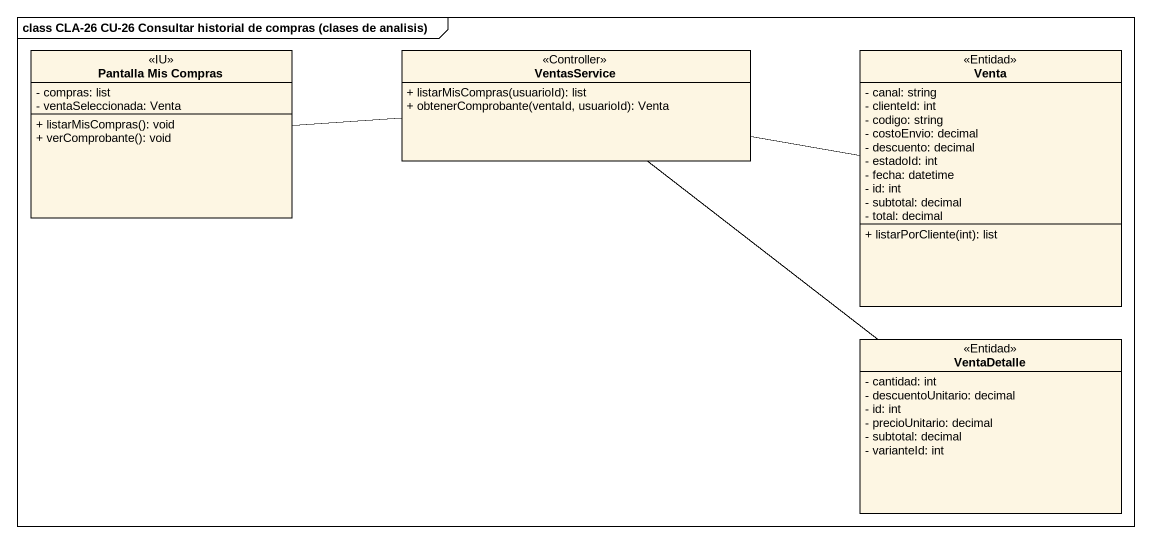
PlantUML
@startuml
mainframe class CLA-26 CU-26 Consultar historial de compras (clases de analisis)
hide circle
hide empty members
skinparam classAttributeIconSize 0
class "Pantalla Mis Compras" as Pantalla_Mis_Compras <<IU>> {
  - compras: list
  - ventaSeleccionada: Venta
  + listarMisCompras(): void
  + verComprobante(): void
}
class VentasService <<Controller>> {
  + listarMisCompras(usuarioId): list
  + obtenerComprobante(ventaId, usuarioId): Venta
}
class Venta <<Entidad>> {
  - canal: string
  - clienteId: int
  - codigo: string
  - costoEnvio: decimal
  - descuento: decimal
  - estadoId: int
  - fecha: datetime
  - id: int
  - subtotal: decimal
  - total: decimal
  + listarPorCliente(int): list
}
class VentaDetalle <<Entidad>> {
  - cantidad: int
  - descuentoUnitario: decimal
  - id: int
  - precioUnitario: decimal
  - subtotal: decimal
  - varianteId: int
}
Pantalla_Mis_Compras -right- VentasService
VentasService -right- Venta
VentasService -- VentaDetalle
@enduml
